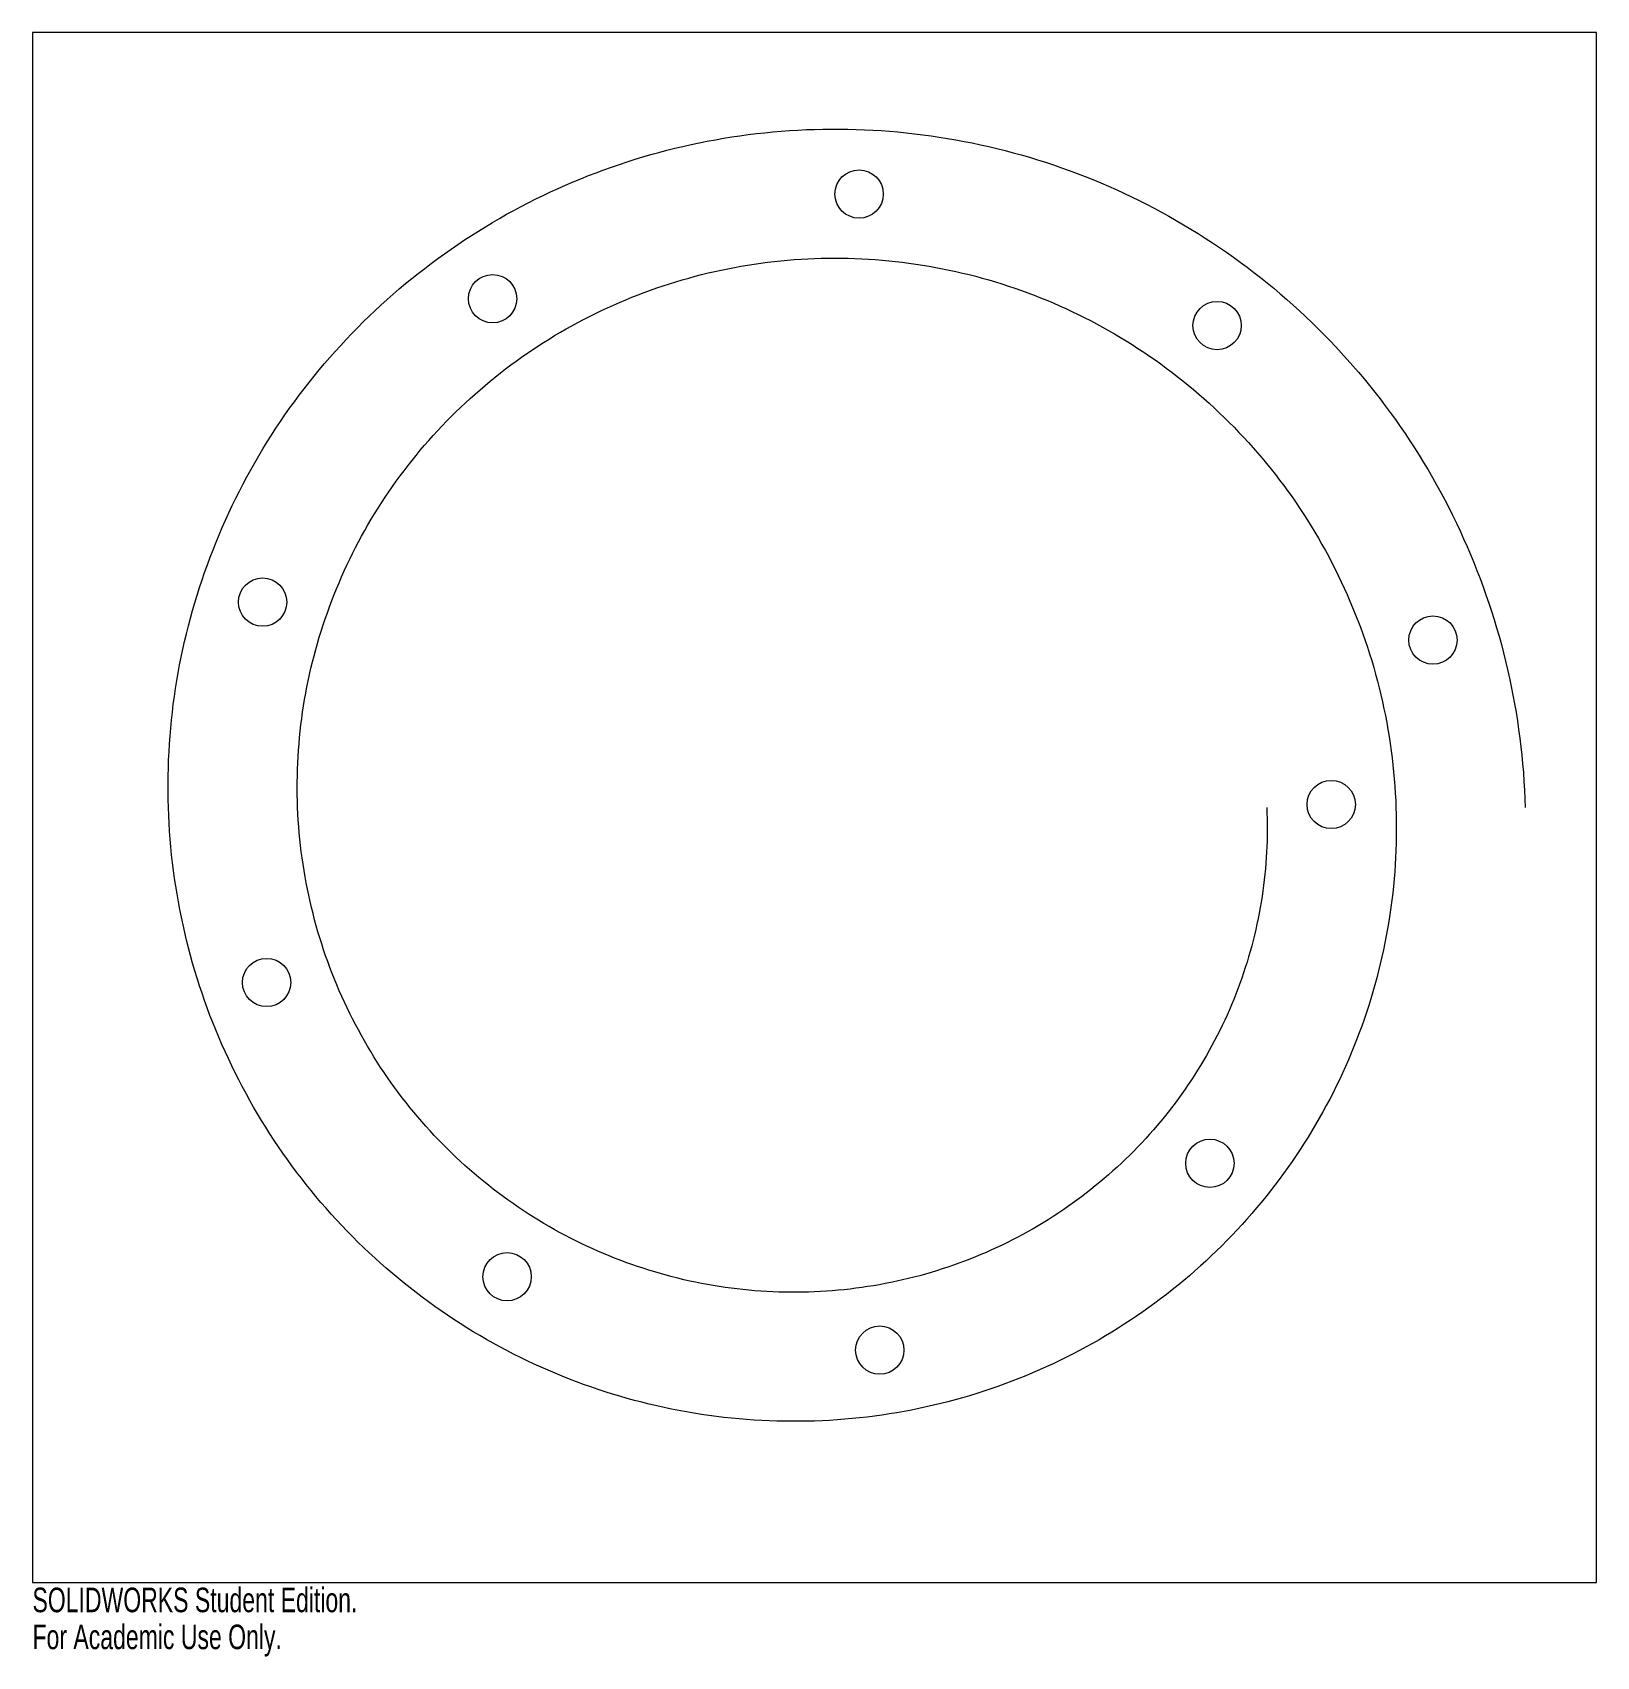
# Model space of a CAD drawing. Header units: inches. Extents: x -6.1 to 6.1, y -6.6 to 6.
import ezdxf

# ---------------------------------------------------------------- set-up
doc = ezdxf.new("R2010")
doc.units = ezdxf.units.IN
doc.header["$MEASUREMENT"] = 0
doc.styles.add('SLDTEXTSTYLE0', font='TXT', dxfattribs={"width": 0.7})

msp = doc.modelspace()

# ---------------------------------------------------------------- linework, layer by layer
at = {"color": 7, "linetype": 'Continuous', "lineweight": 15}
for p, q in [((6.052, 6), (-6.052, 6)), ((-6.052, 6), (-6.052, -6)), ((6.052, -6), (6.052, 6)), ((-6.052, -6), (6.052, -6))]:
    msp.add_line(p, q, dxfattribs=at)
for centre in [(0.345, 4.749), (-2.491, 3.939), (3.116, 3.731), (-4.271, 1.59), (4.786, 1.296), (3.999, 0.023), (-4.24, -1.355), (3.06, -2.755), (-2.379, -3.633), (0.505, -4.201)]:
    msp.add_circle(centre, 0.187, dxfattribs=at)
msp.add_open_spline([(3.5, 0), (3.51, -0.229), (3.498, -0.46), (3.429, -0.918), (3.371, -1.144), (3.212, -1.583), (3.11, -1.795), (2.866, -2.198), (2.724, -2.388), (2.403, -2.738), (2.224, -2.898), (1.838, -3.182), (1.63, -3.305), (1.192, -3.509), (0.962, -3.59), (0.489, -3.705), (0.245, -3.74), (-0.245, -3.76), (-0.493, -3.747), (-0.982, -3.671), (-1.224, -3.608), (-1.694, -3.436), (-1.921, -3.327), (-2.35, -3.065), (-2.553, -2.912), (-2.927, -2.568), (-3.097, -2.377), (-3.399, -1.963), (-3.53, -1.741), (-3.746, -1.273), (-3.832, -1.027), (-3.953, -0.522), (-3.99, -0.262), (-4.01, 0.262), (-3.995, 0.526), (-3.913, 1.047), (-3.845, 1.305), (-3.661, 1.804), (-3.544, 2.046), (-3.264, 2.503), (-3.1, 2.719), (-2.733, 3.115), (-2.529, 3.296), (-2.089, 3.616), (-1.852, 3.754), (-1.353, 3.983), (-1.092, 4.074), (-0.554, 4.202), (-0.278, 4.24), (0.278, 4.26), (0.558, 4.243), (1.112, 4.155), (1.386, 4.083), (1.915, 3.886), (2.171, 3.761), (2.655, 3.462), (2.884, 3.289), (3.303, 2.898), (3.495, 2.682), (3.833, 2.214), (3.979, 1.962), (4.22, 1.434), (4.316, 1.157), (4.45, 0.587), (4.49, 0.295), (4.51, -0.295), (4.492, -0.591), (4.397, -1.177), (4.32, -1.466), (4.111, -2.026), (3.978, -2.296), (3.661, -2.808), (3.477, -3.049), (3.064, -3.492), (2.834, -3.694), (2.339, -4.05), (2.073, -4.204), (1.514, -4.458), (1.221, -4.558), (0.62, -4.699), (0.311, -4.74), (-0.311, -4.76), (-0.624, -4.74), (-1.242, -4.639), (-1.547, -4.557), (-2.137, -4.335), (-2.422, -4.195), (-2.96, -3.86), (-3.214, -3.665), (-3.68, -3.229), (-3.892, -2.987), (-4.266, -2.465), (-4.428, -2.184), (-4.695, -1.595), (-4.8, -1.286), (-4.947, -0.652), (-4.99, -0.327), (-5.01, 0.327), (-4.989, 0.657), (-4.881, 1.307), (-4.794, 1.627), (-4.56, 2.247), (-4.412, 2.547), (-4.059, 3.113), (-3.854, 3.379), (-3.394, 3.868), (-3.139, 4.091), (-2.59, 4.483), (-2.295, 4.653), (-1.675, 4.932), (-1.351, 5.042), (-0.685, 5.195), (-0.344, 5.24), (0.344, 5.26), (0.689, 5.237), (1.371, 5.123), (1.708, 5.032), (2.358, 4.785), (2.672, 4.629), (3.265, 4.258), (3.545, 4.042), (4.057, 3.559), (4.29, 3.292), (4.7, 2.715), (4.878, 2.406), (5.169, 1.756), (5.284, 1.416), (5.444, 0.718), (5.49, 0.36), (5.5, 0)], degree=3, knots=[0, 0, 0, 0, 0.015625, 0.015625, 0.03125, 0.03125, 0.046875, 0.046875, 0.0625, 0.0625, 0.078125, 0.078125, 0.09375, 0.09375, 0.109375, 0.109375, 0.125, 0.125, 0.140625, 0.140625, 0.15625, 0.15625, 0.171875, 0.171875, 0.1875, 0.1875, 0.203125, 0.203125, 0.21875, 0.21875, 0.234375, 0.234375, 0.25, 0.25, 0.265625, 0.265625, 0.28125, 0.28125, 0.296875, 0.296875, 0.3125, 0.3125, 0.328125, 0.328125, 0.34375, 0.34375, 0.359375, 0.359375, 0.375, 0.375, 0.390625, 0.390625, 0.40625, 0.40625, 0.421875, 0.421875, 0.4375, 0.4375, 0.453125, 0.453125, 0.46875, 0.46875, 0.484375, 0.484375, 0.5, 0.5, 0.515625, 0.515625, 0.53125, 0.53125, 0.546875, 0.546875, 0.5625, 0.5625, 0.578125, 0.578125, 0.59375, 0.59375, 0.609375, 0.609375, 0.625, 0.625, 0.640625, 0.640625, 0.65625, 0.65625, 0.671875, 0.671875, 0.6875, 0.6875, 0.703125, 0.703125, 0.71875, 0.71875, 0.734375, 0.734375, 0.75, 0.75, 0.765625, 0.765625, 0.78125, 0.78125, 0.796875, 0.796875, 0.8125, 0.8125, 0.828125, 0.828125, 0.84375, 0.84375, 0.859375, 0.859375, 0.875, 0.875, 0.890625, 0.890625, 0.90625, 0.90625, 0.921875, 0.921875, 0.9375, 0.9375, 0.953125, 0.953125, 0.96875, 0.96875, 0.984375, 0.984375, 1, 1, 1, 1], dxfattribs=at)

# ---------------------------------------------------------------- texts
at = {"color": 7, "linetype": 'Continuous', "char_height": 0.1903, "attachment_point": 1, "style": 'SLDTEXTSTYLE0'}
for s, insert in [('SOLIDWORKS Student Edition.', (-6.052, -6.04)), ('For Academic Use Only.', (-6.052, -6.326))]:
    msp.add_mtext(s, dxfattribs=dict(at, insert=insert))

doc.saveas('drawing.dxf')
